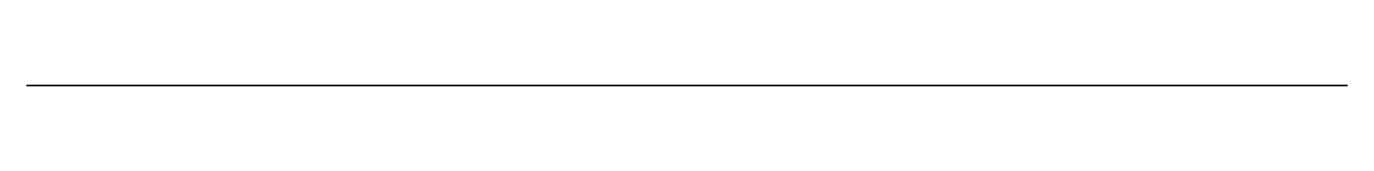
# Model space of a CAD drawing. Extents: x 6.47 to 10.47, y -345 to -345.
import ezdxf

# ---------------------------------------------------------------- set-up
doc = ezdxf.new("R2010")
doc.units = 0

msp = doc.modelspace()

# ---------------------------------------------------------------- meshes
mesh = msp.add_polyface()
corners = [(6.4741, -345, 377.5462), (6.4741, -345, 377.5462), (10.4741, -345, 377.5462), (10.4741, -345, 377.5462), (6.4741, -345, 505.0982), (6.4741, -345, 505.0982), (10.4741, -345, 505.0982), (10.4741, -345, 505.0982), (6.4741, -345, 505.0982), (6.4741, -345, 377.5462), (10.4741, -345, 505.0982), (10.4741, -345, 377.5462), (6.4741, -345, 425.9962), (6.4741, -345, 425.9962), (10.4741, -345, 425.9962), (10.4741, -345, 425.9962), (6.4741, -345, 425.9962), (10.4741, -345, 425.9962), (6.4741, -345, 417.1994), (10.4741, -345, 417.1994), (10.4741, -345, 417.1994), (6.4741, -345, 417.1994), (10.4741, -345, 417.1994), (6.4741, -345, 417.1994)]
mesh.append_faces([[corners[k] for k in face] for face in [(21, 18, 1, 9), (18, 19, 2, 1), (22, 20, 3, 11), (0, 3, 20, 23), (9, 1, 2, 11), (10, 6, 5, 8), (9, 0, 23, 21), (19, 22, 11, 2), (0, 9, 11, 3), (7, 10, 8, 4), (8, 5, 13, 16), (5, 6, 14, 13), (10, 7, 15, 17), (7, 4, 12, 15), (4, 8, 16, 12), (6, 10, 17, 14), (16, 13, 18, 21), (13, 14, 19, 18), (17, 15, 20, 22), (15, 12, 23, 20), (12, 16, 21, 23), (14, 17, 22, 19)]])

doc.saveas('drawing.dxf')
